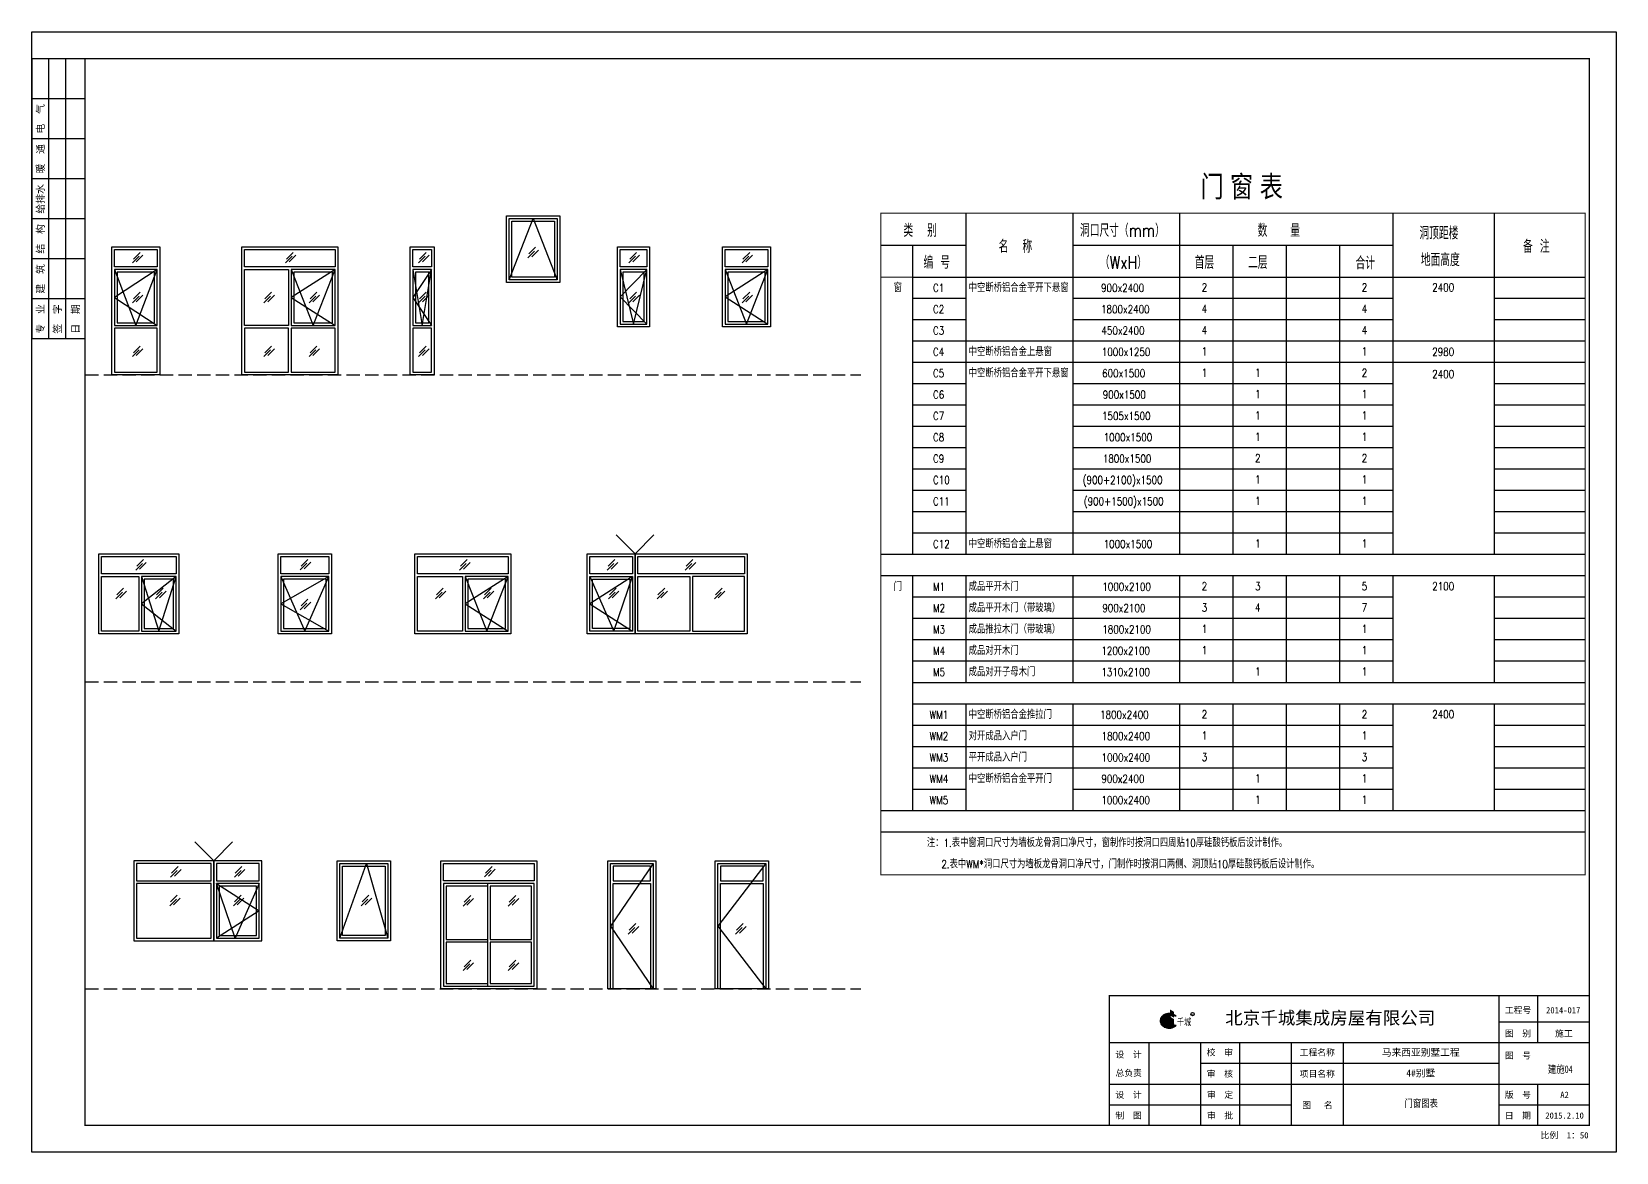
# Model space of a CAD drawing. Extents: x 278352 to 354603, y -396067 to -191104.
# Drawn here: x 278352 to 308052, y -317226 to -296226 of the extents above; entities that cross this region are included whole.
import ezdxf
from ezdxf.enums import TextEntityAlignment as Align

# ---------------------------------------------------------------- set-up
doc = ezdxf.new("R2010")
doc.units = 0
doc.header["$LTSCALE"] = 1000
doc.header["$MEASUREMENT"] = 0
doc.linetypes.add('DASH', pattern=[0.35, 0.25, -0.1])
for name, color, linetype in [('AXIS', 3, 'Continuous'), ('bz', 6, 'Continuous'), ('cj', 105, 'Continuous'), ('kx', 135, 'Continuous'), ('PUB_DIM', 3, 'Continuous'), ('PUB_TITLE', 4, 'Continuous'), ('SPACE', 7, 'Continuous'), ('WINDOW', 2, 'Continuous'), ('图框', 4, 'Continuous'), ('总图字', 3, 'Continuous')]:
    doc.layers.add(name, color=color, linetype=linetype)
doc.styles.add('-宋体', font='', dxfattribs={"width": 0.8})
doc.styles.add('BS', font='', dxfattribs={"width": 0.9})
doc.styles.add('DIM_FONT', font='STXINGKA.TTF', dxfattribs={"width": 0.6})
doc.styles.add('H1', font='romand.shx', dxfattribs={"width": 0.8, "bigfont": 'ctxt.shx'})
doc.styles.add('HZA', font='', dxfattribs={"width": 0.75})
doc.styles.add('ref_title$0$BS', font='', dxfattribs={"width": 0.7})
doc.styles.get("Standard").update_dxf_attribs({"font": 'gbenor.shx', "bigfont": 'gbcbig.shx'})
doc.styles.get('-宋体').set_extended_font_data('SimSun')
doc.styles.get('BS').set_extended_font_data('NSimSun')
doc.styles.get('HZA').set_extended_font_data('SimSun')
doc.styles.get('ref_title$0$BS').set_extended_font_data('SimSun')

# ---------------------------------------------------------------- blocks, each defined once
blk = doc.blocks.new('A2图框')
h = blk.add_hatch(color=30)
h.paths.add_polyline_path([(428.23, 52.65), (426.67, 53.56), (426.67, 51.32), (428.23, 50.41)])
h.paths.add_polyline_path([(428.23, 49.93), (426.67, 50.83), (426.67, 48.59), (428.23, 47.68)])
h = blk.add_hatch(color=7)
edge = h.paths.add_edge_path()
edge.add_ellipse((426.4, 49.28), major_axis=(3.14, 0), ratio=0.791667, start_angle=85.21981, end_angle=314.9985, ccw=False)
edge.add_line((426.67, 51.76), (426.67, 52.02))
edge.add_spline(control_points=[(426.67, 52.02), (426.61, 52.03), (426.55, 52.03), (426.12, 52.04), (425.74, 52), (425.03, 51.82), (424.69, 51.68), (424.08, 51.32), (423.82, 51.1), (423.39, 50.59), (423.22, 50.3), (423.02, 49.7), (422.98, 49.38), (423.04, 48.76), (423.14, 48.45), (423.45, 47.88), (423.67, 47.62), (424.18, 47.18), (424.49, 46.99), (425.15, 46.71), (425.51, 46.62), (426.25, 46.52), (426.63, 46.53), (427.36, 46.63), (427.72, 46.73), (428.38, 47.03), (428.68, 47.22), (428.96, 47.47), (428.99, 47.5), (429.02, 47.53)], knot_values=[1.492545, 1.492545, 1.492545, 1.492545, 1.545237, 1.545237, 1.879697, 1.879697, 2.214157, 2.214157, 2.548617, 2.548617, 2.883077, 2.883077, 3.217537, 3.217537, 3.551997, 3.551997, 3.886457, 3.886457, 4.220917, 4.220917, 4.555377, 4.555377, 4.889837, 4.889837, 5.224297, 5.224297, 5.558757, 5.558757, 5.599521, 5.599521, 5.599521, 5.599521], degree=3, periodic=0)
edge.add_line((429.02, 47.53), (428.62, 47.53))
h = blk.add_hatch(color=5)
h.paths.add_polyline_path([(426.14, 50.91), (426.14, 51.21), (424.57, 50.31), (424.57, 50.01)])
h.paths.add_polyline_path([(426.14, 50.46), (424.57, 49.55), (424.57, 47.68), (426.14, 48.59)])
h = blk.add_hatch(color=7)
edge = h.paths.add_edge_path()
edge.add_ellipse((426.4, 49.28), major_axis=(-3.14, 0), ratio=0.791667, start_angle=224.99865, end_angle=234.31467, ccw=False)
edge.add_line((428.62, 51.04), (429.02, 51.04))
edge.add_spline(control_points=[(429.02, 51.04), (428.88, 51.18), (428.72, 51.3), (428.45, 51.48), (428.35, 51.54), (428.23, 51.6)], knot_values=[0.683649, 0.683649, 0.683649, 0.683649, 0.876316, 0.876316, 0.994174, 0.994174, 0.994174, 0.994174], degree=3, periodic=0)
edge.add_line((428.23, 51.6), (428.23, 51.3))
for p, q in [((20, 409.85), (0, 409.85)), ((0, 409.85), (0, 304.85)), ((6.4, 304.85), (6.4, 409.85)), ((12.8, 304.85), (12.8, 409.85)), ((20, 394.85), (0, 394.85)), ((20, 379.85), (0, 379.85)), ((20, 364.85), (0, 364.85)), ((20, 349.85), (0, 349.85)), ((20, 334.85), (0, 334.85)), ((20, 319.85), (0, 319.85)), ((20, 304.85), (0, 304.85)), ((549.93, 58.7), (549.93, 10.05)), ((564.51, 58.7), (564.51, 41.15)), ((564.51, 58.7), (564.51, 41.15)), ((429.02, 47.53), (428.62, 47.53)), ((549.93, 48.93), (583.95, 48.93)), ((403.95, 41.15), (583.95, 41.15)), ((418.72, 41.15), (418.72, 10.05)), ((438.16, 41.15), (438.16, 10.05)), ((452.74, 41.15), (452.74, 10.05)), ((472.18, 41.15), (472.18, 10.05)), ((491.62, 41.15), (491.62, 10.05)), ((438.16, 33.37), (549.93, 33.37)), ((403.95, 25.6), (583.95, 25.6)), ((564.51, 25.6), (564.51, 10.05)), ((403.95, 17.82), (472.18, 17.82)), ((549.93, 17.82), (583.95, 17.82))]:
    blk.add_line(p, q)
at = {"color": 7}
blk.add_line((429.02, 51.04), (428.62, 51.04), dxfattribs=at)
blk.add_lwpolyline([(0, 420), (594, 420), (594, 0), (0, 0)], close=True)
at = {"const_width": 0.5}
for points in [[(583.95, 409.85), (20, 409.85), (20, 10.05), (583.95, 10.05), (583.95, 409.85)], [(583.95, 58.7), (403.95, 58.7), (403.95, 10.05)]]:
    blk.add_lwpolyline(points, dxfattribs=at)
blk.add_ellipse((426.4, 49.28), major_axis=(3.14, 0), ratio=0.791667, start_param=1.487366, end_param=5.497761)
at = {"color": 30}
blk.add_ellipse((426.4, 49.28), major_axis=(-3.14, 0), ratio=0.791667, start_param=3.926967, end_param=4.089562, dxfattribs=at)
at = {"color": 0, "lineweight": -3}
blk.add_ellipse((435.15, 51.78), major_axis=(-0.622, 0.001), ratio=1, start_param=3.142848, end_param=9.426033, dxfattribs=at)
blk.add_open_spline([(426.67, 52.02), (426.61, 52.03), (426.55, 52.03), (426.12, 52.04), (425.74, 52), (425.03, 51.82), (424.69, 51.68), (424.08, 51.32), (423.82, 51.1), (423.39, 50.59), (423.22, 50.3), (423.02, 49.7), (422.98, 49.38), (423.04, 48.76), (423.14, 48.45), (423.45, 47.88), (423.67, 47.62), (424.18, 47.18), (424.49, 46.99), (425.15, 46.71), (425.51, 46.62), (426.25, 46.52), (426.63, 46.53), (427.36, 46.63), (427.72, 46.73), (428.38, 47.03), (428.68, 47.22), (428.96, 47.47), (428.99, 47.5), (429.02, 47.53)], degree=3, knots=[1.492545, 1.492545, 1.492545, 1.492545, 1.545237, 1.545237, 1.879697, 1.879697, 2.214157, 2.214157, 2.548617, 2.548617, 2.883077, 2.883077, 3.217537, 3.217537, 3.551997, 3.551997, 3.886457, 3.886457, 4.220917, 4.220917, 4.555377, 4.555377, 4.889837, 4.889837, 5.224297, 5.224297, 5.558757, 5.558757, 5.599521, 5.599521, 5.599521, 5.599521])
at = {"color": 7}
blk.add_open_spline([(429.02, 51.04), (428.88, 51.18), (428.72, 51.3), (428.45, 51.48), (428.35, 51.54), (428.23, 51.6)], degree=3, knots=[0.6836492, 0.6836492, 0.6836492, 0.6836492, 0.8763165, 0.8763165, 0.9941736, 0.9941736, 0.9941736, 0.9941736], dxfattribs=at)
at = {"style": 'BS'}
for s, p in [('电  气', (3.2, 387.35)), ('暖  通', (3.2, 372.35)), ('给排水', (3.2, 357.35)), ('结  构', (3.2, 342.35)), ('建  筑', (3.2, 327.35)), ('专  业', (3.2, 312.35)), ('签  字', (9.6, 312.35)), ('日  期', (16.4, 312.35))]:
    blk.add_text(s, height=2.7, rotation=90, dxfattribs=at).set_placement(p, align=Align.MIDDLE)
at = {"color": 0, "lineweight": -3, "style": 'HZA', "width": 0.75}
blk.add_text('千城', height=2.535, dxfattribs=at).set_placement((429.33, 47.61))
at = {"color": 0, "lineweight": -3}
blk.add_text('R', height=0.684, dxfattribs=at).set_placement((434.85, 51.47))
at = {"color": 0, "lineweight": -3, "insert": (447.42, 52.78), "char_height": 4.8092, "attachment_point": 1}
blk.add_mtext_dynamic_manual_height_columns('{\\fYouYuan|b1|i0|c134|p49;北京千城集成房屋有限公司}', width=4162.4171, gutter_width=1750, heights=[0], dxfattribs=at)
at = {"layer": 'PUB_TITLE', "color": 0, "style": 'ref_title$0$BS'}
for s, p in [('工程号', (552.22, 52.08)), ('图  别', (552.22, 43.38)), ('设  计', (406.25, 35.45)), ('校  审', (440.47, 36.27)), ('工程名称', (475.3, 36.27)), ('图  号', (552.22, 35.07)), ('总负责', (406.25, 28.54)), ('审  核', (440.47, 28.24)), ('项目名称', (475.3, 28.24)), ('设  计', (406.25, 20.38)), ('审  定', (440.56, 20.38)), ('图   名', (476.23, 16.51)), ('版  号', (552.22, 20.38)), ('制  图', (406.25, 12.6)), ('审  批', (440.56, 12.6)), ('日  期', (552.22, 12.6))]:
    blk.add_text(s, height=2.362, dxfattribs=at).set_placement(p)
for s, height, p in [('2014-017', 2.362, (574.1, 52.08)), ('施工', 2.362, (574.36, 43.38)), ('马来西亚别墅工程', 2.599, (520.7, 36.17)), ('4#别墅', 2.599, (520.7, 28.39)), ('A2', 2.362, (574.61, 20.38)), ('2015.2.10', 2.362, (574.61, 12.6)), ('比例  1：50', 2.362, (574.61, 5.2))]:
    blk.add_text(s, height=height, dxfattribs=at).set_placement(p, align=Align.CENTER)

msp = doc.modelspace()

# ---------------------------------------------------------------- linework, layer by layer
for p, q in [((295870, -306025), (295870, -299625)), ((297870, -306025), (297870, -299625)), ((299870, -306025), (299870, -299625)), ((303870, -306025), (303870, -299625)), ((305770, -306025), (305770, -299625)), ((294270, -300225), (295870, -300225)), ((294870, -306025), (294870, -300225)), ((297870, -300225), (303870, -300225)), ((300870, -306025), (300870, -300225)), ((301870, -306025), (301870, -300225)), ((302870, -306025), (302870, -300225)), ((294870, -300825), (307470, -300825)), ((295870, -301225), (294870, -301225)), ((303870, -301225), (297870, -301225)), ((307470, -301225), (305770, -301225)), ((295870, -301625), (294870, -301625)), ((303870, -301625), (297870, -301625)), ((307470, -301625), (305770, -301625)), ((307470, -302025), (294870, -302025)), ((307470, -302425), (294870, -302425)), ((295870, -302825), (294870, -302825)), ((303870, -302825), (297870, -302825)), ((307470, -302825), (305770, -302825)), ((295870, -303225), (294870, -303225)), ((303870, -303225), (297870, -303225)), ((307470, -303225), (305770, -303225)), ((295870, -303625), (294870, -303625)), ((303870, -303625), (297870, -303625)), ((307470, -303625), (305770, -303625)), ((295870, -304025), (294870, -304025)), ((303870, -304025), (297870, -304025)), ((307470, -304025), (305770, -304025)), ((295870, -304425), (294870, -304425)), ((303870, -304425), (297870, -304425)), ((307470, -304425), (305770, -304425)), ((295870, -304825), (294870, -304825)), ((303870, -304825), (297870, -304825)), ((307470, -304825), (305770, -304825)), ((295870, -305225), (294870, -305225)), ((303870, -305225), (297870, -305225)), ((307470, -305225), (305770, -305225)), ((303870, -305625), (294870, -305625)), ((307470, -305625), (305770, -305625)), ((307470, -306025), (294270, -306025)), ((307470, -306425), (294270, -306425)), ((294870, -310825), (294870, -306425)), ((295870, -308425), (295870, -306425)), ((297870, -308425), (297870, -306425)), ((299870, -308425), (299870, -306425)), ((300870, -308425), (300870, -306425)), ((301870, -308425), (301870, -306425)), ((302870, -308425), (302870, -306425)), ((303870, -308425), (303870, -306425)), ((305770, -308425), (305770, -306425)), ((303870, -306825), (294870, -306825)), ((307470, -306825), (305770, -306825)), ((303870, -307225), (294870, -307225)), ((307470, -307225), (305770, -307225)), ((303870, -307625), (294870, -307625)), ((307470, -307625), (305770, -307625)), ((303870, -308025), (294870, -308025)), ((307470, -308025), (305770, -308025)), ((307470, -308425), (294870, -308425)), ((307470, -308825), (294870, -308825)), ((295870, -310825), (295870, -308825)), ((297870, -310825), (297870, -308825)), ((299870, -310825), (299870, -308825)), ((300870, -310825), (300870, -308825)), ((301870, -310825), (301870, -308825)), ((302870, -310825), (302870, -308825)), ((303870, -310825), (303870, -308825)), ((305770, -310825), (305770, -308825)), ((303870, -309225), (294870, -309225)), ((307470, -309225), (305770, -309225)), ((303870, -309625), (294870, -309625)), ((307470, -309625), (305770, -309625)), ((303870, -310025), (294870, -310025)), ((307470, -310025), (305770, -310025)), ((295870, -310425), (294870, -310425)), ((303870, -310425), (297870, -310425)), ((307470, -310425), (305770, -310425)), ((307470, -310825), (294270, -310825)), ((307470, -311225), (294270, -311225))]:
    msp.add_line(p, q)
at = {"const_width": 20}
msp.add_lwpolyline([(307470, -312025), (294270, -312025), (294270, -299625), (307470, -299625), (307470, -312025)], close=True, dxfattribs=at)
msp.add_lwpolyline([(294270, -300825), (307470, -300825)], dxfattribs=at)
at = {"layer": 'bz'}
for points in [[(287299, -300875), (287749, -299725), (288199, -300875)], [(280704, -300680), (279904, -301205), (280704, -301730)], [(279904, -300680), (280304, -301730), (280704, -300680)], [(284039, -300680), (283214, -301205), (284039, -301730)], [(283214, -300680), (283627, -301730), (284039, -300680)], [(285843, -300680), (285493, -301205), (285843, -301730)], [(285493, -300680), (285668, -301730), (285843, -300680)], [(289380, -300680), (289630, -301705), (289880, -300680)], [(289880, -300680), (289380, -301193), (289880, -301705)], [(291351, -300680), (291751, -301705), (292151, -300680)], [(292151, -300680), (291351, -301193), (292151, -301705)], [(280408, -306434), (280736, -307459), (281063, -306434)], [(281063, -306434), (280408, -306947), (281063, -307459)], [(283021, -306434), (283471, -307459), (283921, -306434)], [(283921, -306434), (283021, -306947), (283921, -307459)], [(286478, -306434), (286881, -307459), (287283, -306434)], [(287283, -306434), (286478, -306947), (287283, -307459)], [(289611, -306434), (288811, -306947), (289611, -307459)], [(288811, -306434), (289261, -307459), (289611, -306434)], [(284129, -313213), (284629, -311813), (285029, -313213)], [(289999, -311813), (289199, -312988), (289999, -314163)], [(292111, -311813), (291211, -312988), (292111, -314163)], [(281814, -312188), (282614, -312700), (281814, -313213)], [(282614, -312188), (282164, -313213), (281814, -312188)]]:
    msp.add_lwpolyline(points, dxfattribs=at)
at = {"layer": 'cj', "linetype": 'DASH'}
for p, q in [((279352, -302655), (293892, -302655)), ((279352, -308409), (293892, -308409)), ((279352, -314163), (293892, -314163))]:
    msp.add_line(p, q, dxfattribs=at)
at = {"layer": 'kx', "ltscale": 0.3}
for p, q in [((287795, -300264), (287670, -300389)), ((280365, -300433), (280240, -300558)), ((280383, -300361), (280258, -300486)), ((280437, -300415), (280312, -300540)), ((283233, -300433), (283108, -300558)), ((283251, -300361), (283126, -300486)), ((283305, -300415), (283180, -300540)), ((285729, -300433), (285604, -300558)), ((285747, -300361), (285622, -300486)), ((285801, -300415), (285676, -300540)), ((287777, -300336), (287652, -300462)), ((287850, -300318), (287725, -300444)), ((289670, -300433), (289545, -300558)), ((289688, -300361), (289563, -300486)), ((289743, -300415), (289617, -300540)), ((291791, -300433), (291666, -300558)), ((291810, -300361), (291684, -300486)), ((291864, -300415), (291739, -300540)), ((280383, -301108), (280258, -301233)), ((282848, -301108), (282723, -301233)), ((283694, -301108), (283569, -301233)), ((285747, -301108), (285622, -301233)), ((289688, -301108), (289563, -301233)), ((291810, -301108), (291684, -301233)), ((280365, -301180), (280240, -301306)), ((280437, -301162), (280312, -301287)), ((282830, -301180), (282705, -301306)), ((282902, -301162), (282777, -301287)), ((283676, -301180), (283551, -301306)), ((283749, -301162), (283623, -301287)), ((285729, -301180), (285604, -301306)), ((285801, -301162), (285676, -301287)), ((289670, -301180), (289545, -301306)), ((289743, -301162), (289617, -301287)), ((291791, -301180), (291666, -301306)), ((291864, -301162), (291739, -301287)), ((280365, -302188), (280240, -302314)), ((280383, -302116), (280258, -302241)), ((280437, -302170), (280312, -302295)), ((282830, -302188), (282705, -302314)), ((282848, -302116), (282723, -302241)), ((282902, -302170), (282777, -302295)), ((283676, -302188), (283551, -302314)), ((283694, -302116), (283569, -302241)), ((283749, -302170), (283623, -302295)), ((285729, -302188), (285604, -302314)), ((285747, -302116), (285622, -302241)), ((285801, -302170), (285676, -302295)), ((280428, -306191), (280303, -306316)), ((280446, -306118), (280321, -306243)), ((280500, -306173), (280375, -306298)), ((283511, -306187), (283386, -306312)), ((283529, -306115), (283404, -306240)), ((283584, -306169), (283459, -306294)), ((286498, -306191), (286373, -306316)), ((286516, -306118), (286391, -306243)), ((286570, -306173), (286445, -306298)), ((289265, -306191), (289140, -306316)), ((289283, -306118), (289158, -306243)), ((289338, -306173), (289212, -306298)), ((290727, -306191), (290602, -306316)), ((290745, -306118), (290620, -306243)), ((290799, -306173), (290674, -306298)), ((280056, -306728), (279931, -306853)), ((280074, -306655), (279949, -306781)), ((280129, -306710), (280003, -306835)), ((280799, -306728), (280674, -306853)), ((280818, -306655), (280692, -306781)), ((280872, -306710), (280747, -306835)), ((286044, -306728), (285919, -306853)), ((286062, -306655), (285937, -306781)), ((286116, -306710), (285991, -306835)), ((286945, -306728), (286819, -306853)), ((286963, -306655), (286837, -306781)), ((287017, -306710), (286892, -306835)), ((289287, -306728), (289162, -306853)), ((289305, -306655), (289180, -306781)), ((289359, -306710), (289234, -306835)), ((290198, -306728), (290073, -306853)), ((290216, -306655), (290091, -306781)), ((290270, -306710), (290145, -306835)), ((291273, -306728), (291148, -306853)), ((291291, -306655), (291166, -306781)), ((291346, -306710), (291220, -306835)), ((283511, -306934), (283386, -307060)), ((283529, -306862), (283404, -306987)), ((283584, -306916), (283459, -307041)), ((281079, -311945), (280954, -312070)), ((281097, -311872), (280972, -311997)), ((281151, -311926), (281026, -312052)), ((282276, -311945), (282151, -312070)), ((282294, -311872), (282169, -311997)), ((282348, -311926), (282223, -312052)), ((286966, -311941), (286841, -312066)), ((286984, -311869), (286859, -311994)), ((287038, -311923), (286913, -312048)), ((281082, -312409), (280957, -312534)), ((282276, -312409), (282151, -312534)), ((284673, -312409), (284547, -312534)), ((286581, -312416), (286456, -312541)), ((287427, -312416), (287302, -312541)), ((281064, -312482), (280939, -312607)), ((281136, -312464), (281011, -312589)), ((282258, -312482), (282133, -312607)), ((282331, -312464), (282205, -312589)), ((284655, -312482), (284529, -312607)), ((284727, -312464), (284602, -312589)), ((286563, -312488), (286438, -312614)), ((286636, -312470), (286511, -312595)), ((287409, -312488), (287284, -312614)), ((287482, -312470), (287357, -312595)), ((289659, -313013), (289534, -313138)), ((289677, -312941), (289552, -313066)), ((289731, -312995), (289606, -313120)), ((291670, -313013), (291545, -313138)), ((291688, -312941), (291563, -313066)), ((291742, -312995), (291617, -313120)), ((286581, -313624), (286456, -313749)), ((287427, -313624), (287302, -313749)), ((286563, -313696), (286438, -313821)), ((286636, -313678), (286511, -313803)), ((287409, -313696), (287284, -313821)), ((287482, -313678), (287357, -313803))]:
    msp.add_line(p, q, dxfattribs=at)
at = {"layer": 'PUB_DIM'}
for points in [[(289661, -306009), (289308, -305655)], [(289661, -306009), (290015, -305655)], [(281764, -311763), (281411, -311409)], [(281764, -311763), (282118, -311409)]]:
    msp.add_lwpolyline(points, dxfattribs=at)
at = {"layer": 'WINDOW'}
for points in [[(287249, -299675), (288249, -299675), (288249, -300925), (287249, -300925)], [(287299, -299725), (288199, -299725), (288199, -300875), (287299, -300875)], [(287349, -299775), (288149, -299775), (288149, -300825), (287349, -300825)], [(279854, -300255), (280754, -300255), (280754, -302655), (279854, -302655)], [(282289, -300255), (284089, -300255), (284089, -302655), (282289, -302655)], [(285443, -300255), (285893, -300255), (285893, -302655), (285443, -302655)], [(289330, -300255), (289930, -300255), (289930, -301755), (289330, -301755)], [(291301, -300255), (292201, -300255), (292201, -301755), (291301, -301755)], [(279904, -300630), (279904, -300305), (280704, -300305), (280704, -300630)], [(284039, -300305), (284039, -300630), (282339, -300630), (282339, -300305)], [(285493, -300630), (285493, -300305), (285843, -300305), (285843, -300630)], [(289380, -300630), (289380, -300305), (289880, -300305), (289880, -300630)], [(291351, -300630), (291351, -300305), (292151, -300305), (292151, -300630)], [(279904, -300680), (279904, -301730), (280704, -301730), (280704, -300680)], [(279954, -300730), (279954, -301680), (280654, -301680), (280654, -300730)], [(282339, -301730), (282339, -300680), (283164, -300680), (283164, -301730)], [(284039, -301730), (284039, -300680), (283214, -300680), (283214, -301730)], [(283989, -300730), (283264, -300730), (283264, -301680), (283989, -301680)], [(285493, -300680), (285493, -301730), (285843, -301730), (285843, -300680)], [(285543, -300730), (285543, -301680), (285793, -301680), (285793, -300730)], [(289380, -300680), (289380, -301705), (289880, -301705), (289880, -300680)], [(289430, -300730), (289430, -301655), (289830, -301655), (289830, -300730)], [(291351, -300680), (291351, -301705), (292151, -301705), (292151, -300680)], [(291401, -300730), (291401, -301655), (292101, -301655), (292101, -300730)], [(279904, -301780), (279904, -302605), (280704, -302605), (280704, -301780)], [(283164, -302605), (283164, -301780), (282339, -301780), (282339, -302605)], [(283214, -302605), (284039, -302605), (284039, -301780), (283214, -301780)], [(285493, -301780), (285493, -302605), (285843, -302605), (285843, -301780)], [(279608, -306009), (281113, -306009), (281113, -307509), (279608, -307509)], [(279658, -306059), (281063, -306059), (281063, -306384), (279658, -306384)], [(282971, -306009), (283971, -306009), (283971, -307509), (282971, -307509)], [(283021, -306384), (283021, -306059), (283921, -306059), (283921, -306384)], [(285533, -306009), (287333, -306009), (287333, -307509), (285533, -307509)], [(285583, -306059), (287283, -306059), (287283, -306384), (285583, -306384)], [(288761, -306009), (289661, -306009), (289661, -307509), (288761, -307509)], [(288811, -306059), (289611, -306059), (289611, -306384), (288811, -306384)], [(289661, -306009), (291761, -306009), (291761, -307509), (289661, -307509)], [(289711, -306059), (291711, -306059), (291711, -306384), (289711, -306384)], [(279658, -306434), (280358, -306434), (280358, -307459), (279658, -307459)], [(281063, -306434), (280408, -306434), (280408, -307459), (281063, -307459)], [(281013, -306484), (280458, -306484), (280458, -307409), (281013, -307409)], [(283021, -306434), (283021, -307459), (283921, -307459), (283921, -306434)], [(283071, -306484), (283071, -307409), (283871, -307409), (283871, -306484)], [(285583, -306434), (286428, -306434), (286428, -307459), (285583, -307459)], [(287283, -306434), (286478, -306434), (286478, -307459), (287283, -307459)], [(287233, -306484), (286528, -306484), (286528, -307409), (287233, -307409)], [(288811, -306434), (289611, -306434), (289611, -307459), (288811, -307459)], [(288861, -306484), (289561, -306484), (289561, -307409), (288861, -307409)], [(289711, -306434), (290686, -306434), (290686, -307459), (289711, -307459)], [(291711, -306434), (290736, -306434), (290736, -307459), (291711, -307459)], [(281764, -311763), (280264, -311763), (280264, -313263), (281764, -313263)], [(281714, -311813), (280314, -311813), (280314, -312138), (281714, -312138)], [(282664, -311763), (281764, -311763), (281764, -313263), (282664, -313263)], [(282614, -311813), (281814, -311813), (281814, -312138), (282614, -312138)], [(284079, -311763), (285079, -311763), (285079, -313263), (284079, -313263)], [(284129, -311813), (285029, -311813), (285029, -313213), (284129, -313213)], [(286023, -311763), (287823, -311763), (287823, -314163), (286023, -314163)], [(287773, -311813), (287773, -312138), (286073, -312138), (286073, -311813)], [(289149, -311763), (290049, -311763), (290049, -314163), (289149, -314163)], [(289199, -311813), (289999, -311813), (289999, -314163), (289199, -314163)], [(291161, -311763), (292161, -311763), (292161, -314163), (291161, -314163)], [(291211, -311813), (292111, -311813), (292111, -314163), (291211, -314163)], [(284179, -311863), (284979, -311863), (284979, -313163), (284179, -313163)], [(289249, -312138), (289949, -312138), (289949, -311863), (289249, -311863)], [(291261, -312138), (292061, -312138), (292061, -311863), (291261, -311863)], [(281714, -312188), (280314, -312188), (280314, -313213), (281714, -313213)], [(282614, -312188), (281814, -312188), (281814, -313213), (282614, -313213)], [(282564, -312238), (281864, -312238), (281864, -313163), (282564, -313163)], [(286073, -314113), (287773, -314113), (287773, -312188), (286073, -312188)], [(286948, -312238), (286948, -313238), (287723, -313238), (287723, -312238)], [(289249, -312188), (289949, -312188), (289949, -314163), (289249, -314163)], [(291261, -312188), (292061, -312188), (292061, -314163), (291261, -314163)]]:
    msp.add_lwpolyline(points, close=True, dxfattribs=at)
for points in [[(286898, -312238), (286123, -312238), (286123, -313238), (286898, -313238)], [(286898, -312188), (286898, -314113)], [(286898, -313288), (286123, -313288), (286123, -314063), (286898, -314063)], [(286948, -314063), (287723, -314063), (287723, -313288), (286948, -313288), (286948, -314063)]]:
    msp.add_lwpolyline(points, dxfattribs=at)

# ---------------------------------------------------------------- block references
at = {"layer": '图框', "xscale": 50, "yscale": 50, "zscale": 50}
msp.add_blockref('A2图框', (278352, -317226), dxfattribs=at)

# ---------------------------------------------------------------- texts
at = {"layer": 'AXIS', "style": '-宋体', "width": 0.8}
for s, p in [('建施04', (307003, -315669)), ('门窗图表', (304396, -316307))]:
    msp.add_text(s, height=140, dxfattribs=at).set_placement(p, align=Align.MIDDLE_CENTER)
at = {"layer": 'SPACE', "linetype": 'Continuous', "style": 'DIM_FONT', "width": 0.8}
msp.add_text('门 窗 表', height=400, dxfattribs=at).set_placement((300257, -299326))
at = {"layer": '总图字', "style": 'H1', "width": 0.8}
for s, height, p in [('类  别', 240, (294691, -300070)), ('洞口尺寸（mm）', 240, (298001, -300070)), ('数   量', 240, (301330, -300070)), ('洞顶距楼', 240, (304363, -300120)), ('名  称', 240, (296476, -300370)), ('备 注', 240, (306305, -300370)), ('编 号', 240, (295068, -300670)), ('（WxH）', 240, (298372, -300670)), ('首层', 240, (300151, -300670)), ('二层', 240, (301151, -300670)), ('合计', 240.1, (303165, -300680)), ('地面高度', 240, (304388, -300620)), ('窗', 150, (294508, -301102)), ('C1', 150, (295245, -301102)), ('中空断桥铝合金平开下悬窗', 150, (295914, -301102)), ('900x2400', 150, (298395, -301102)), ('2', 150, (300281, -301093)), ('2', 150, (303281, -301093)), ('2400', 150, (304602, -301093)), ('C2', 150, (295245, -301502)), ('1800x2400', 150, (298395, -301502)), ('4', 150, (300281, -301493)), ('4', 150, (303281, -301493)), ('C3', 150, (295245, -301902)), ('450x2400', 150, (298402, -301902)), ('4', 150, (300281, -301893)), ('4', 150, (303281, -301893)), ('C4', 150, (295245, -302302)), ('中空断桥铝合金上悬窗', 150, (295914, -302302)), ('1000x1250', 150, (298409, -302302)), ('1', 150, (300281, -302293)), ('1', 150, (303281, -302293)), ('2980', 150, (304602, -302300)), ('C5', 150, (295245, -302702)), ('中空断桥铝合金平开下悬窗', 150, (295914, -302702)), ('600x1500', 150, (298415, -302702)), ('1', 150, (300281, -302693)), ('1', 150, (301281, -302693)), ('2', 150, (303281, -302693)), ('2400', 150, (304602, -302718)), ('C6', 150, (295245, -303102)), ('900x1500', 150, (298426, -303102)), ('1', 150, (301281, -303093)), ('1', 150, (303281, -303093)), ('C7', 150, (295245, -303502)), ('1505x1500', 150, (298413, -303502)), ('1', 150, (301281, -303493)), ('1', 150, (303281, -303493)), ('C8', 150, (295245, -303902)), ('1000x1500', 150, (298444, -303902)), ('1', 150, (301281, -303893)), ('1', 150, (303281, -303893)), ('C9', 150, (295245, -304302)), ('1800x1500', 150, (298428, -304302)), ('2', 150, (301281, -304293)), ('2', 150, (303281, -304293)), ('C10', 150, (295245, -304702)), ('(900+2100)x1500', 150, (298051, -304702)), ('1', 150, (301281, -304693)), ('1', 150, (303281, -304693)), ('C11', 150, (295245, -305102)), ('(900+1500)x1500', 150, (298071, -305102)), ('1', 150, (301281, -305093)), ('1', 150, (303281, -305093)), ('C12', 150, (295245, -305902)), ('中空断桥铝合金上悬窗', 150, (295914, -305902)), ('1000x1500', 150, (298444, -305902)), ('1', 150, (301281, -305893)), ('1', 150, (303281, -305893)), ('门', 150, (294508, -306702)), ('M1', 150, (295245, -306702)), ('成品平开木门', 150, (295914, -306702)), ('1000x2100', 150, (298419, -306702)), ('2', 150, (300281, -306693)), ('3', 150, (301281, -306693)), ('5', 150, (303281, -306693)), ('2100', 150, (304602, -306693)), ('M2', 150, (295245, -307102)), ('成品平开木门（带玻璃）', 150, (295914, -307102)), ('900x2100', 150, (298419, -307102)), ('3', 150, (300281, -307093)), ('4', 150, (301281, -307093)), ('7', 150, (303281, -307093)), ('M3', 150, (295245, -307502)), ('成品推拉木门（带玻璃）', 150, (295914, -307502)), ('1800x2100', 150, (298419, -307502)), ('1', 150, (300281, -307493)), ('1', 150, (303281, -307493)), ('M4', 150, (295245, -307902)), ('成品对开木门', 150, (295914, -307902)), ('1200x2100', 150, (298401, -307902)), ('1', 150, (300281, -307893)), ('1', 150, (303281, -307893)), ('M5', 150, (295245, -308302)), ('成品对开子母木门', 150, (295914, -308302)), ('1310x2100', 150, (298401, -308302)), ('1', 150, (301281, -308293)), ('1', 150, (303281, -308293)), ('WM1', 150, (295182, -309102)), ('中空断桥铝合金推拉门', 150, (295914, -309102)), ('1800x2400', 150, (298377, -309102)), ('2', 150, (300281, -309093)), ('2', 150, (303281, -309093)), ('2400', 150, (304602, -309093)), ('WM2', 150, (295182, -309502)), ('对开成品入户门', 150, (295914, -309502)), ('1800x2400', 150, (298404, -309502)), ('1', 150, (300281, -309493)), ('1', 150, (303281, -309493)), ('WM3', 150, (295182, -309902)), ('平开成品入户门', 150, (295914, -309902)), ('1000x2400', 150, (298405, -309902)), ('3', 150, (300281, -309893)), ('3', 150, (303281, -309893)), ('WM4', 150, (295182, -310302)), ('中空断桥铝合金平开门', 150, (295914, -310302)), ('900x2400', 150, (298401, -310302)), ('1', 150, (301281, -310293)), ('1', 150, (303281, -310293)), ('WM5', 150, (295182, -310702)), ('1000x2400', 150, (298401, -310702)), ('1', 150, (301281, -310693)), ('1', 150, (303281, -310693)), ('注：1.表中窗洞口尺寸为墙板龙骨洞口净尺寸，窗制作时按洞口四周贴10厚硅酸钙板后设计制作。', 150, (295130, -311502)), ('2.表中WM*洞口尺寸为墙板龙骨洞口净尺寸，门制作时按洞口两侧、洞顶贴10厚硅酸钙板后设计制作。', 150, (295402, -311902))]:
    msp.add_text(s, height=height, dxfattribs=at).set_placement(p)

doc.saveas('drawing.dxf')
